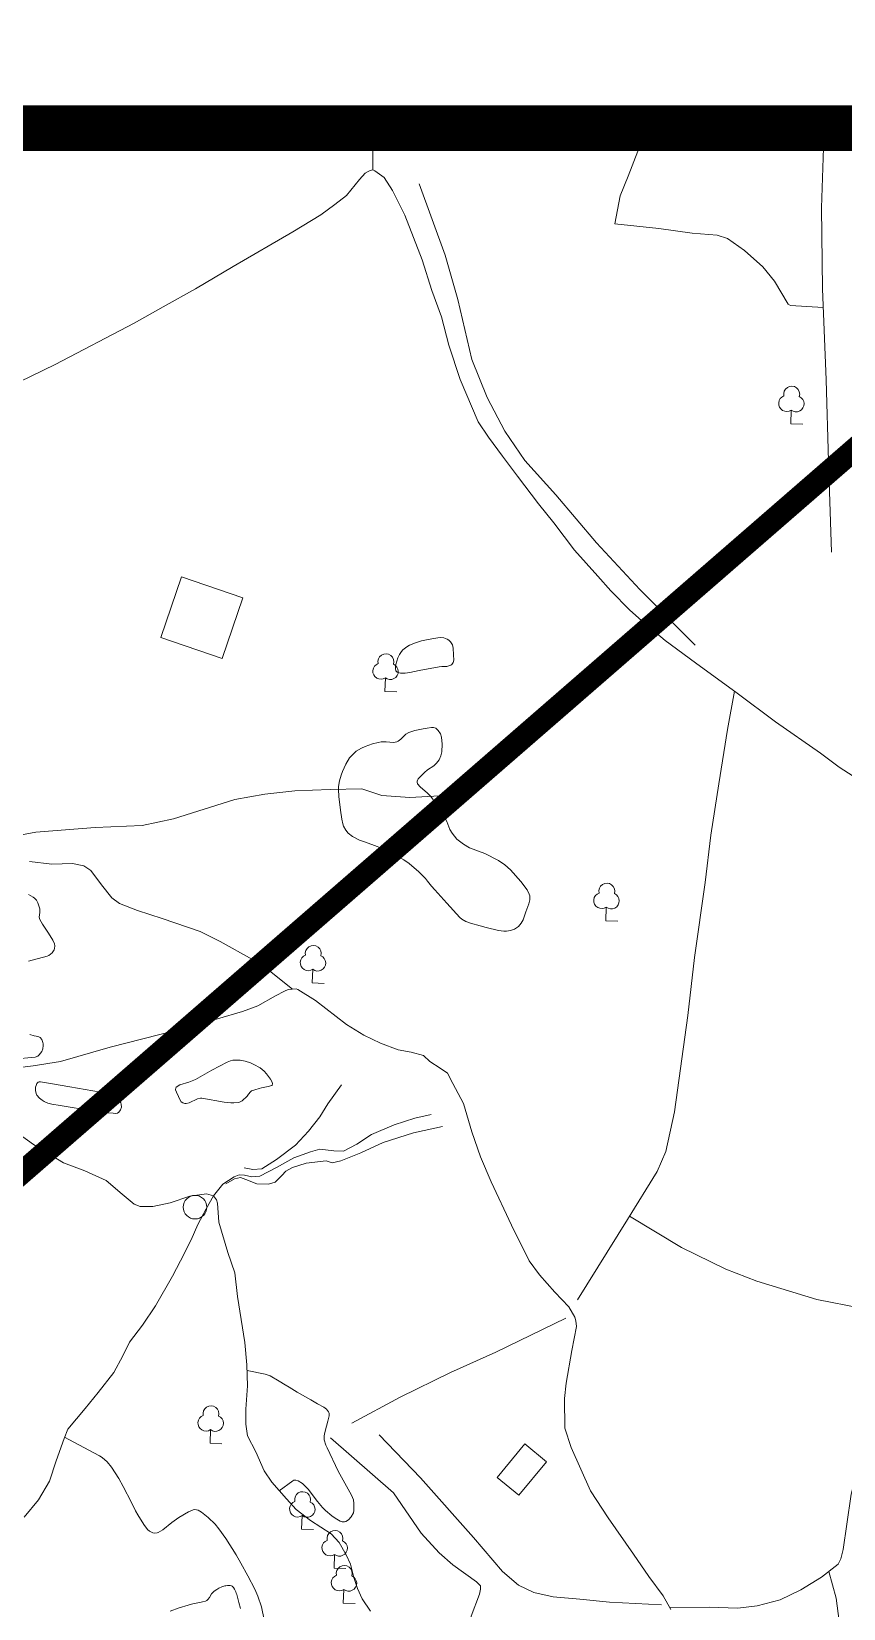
# Model space of a CAD drawing. Header units: millimetres. Extents: x 10 to 1007146, y 455139 to 1110758.
# Drawn here: x 503401.91 to 503416.09, y 555448.55 to 555476.07 of the extents above; entities that cross this region are included whole.
import ezdxf

# ---------------------------------------------------------------- set-up
doc = ezdxf.new("R2010")
doc.units = ezdxf.units.MM
doc.header["$LTSCALE"] = 10
doc.layers.add('CADRE', color=7, linetype='Continuous')
for name, color, linetype, lineweight in [('Hceau', 152, 'Continuous', 0), ('Hpuit', 152, 'Continuous', 0), ('OACCIDENT', 5, 'Continuous', 0), ('PBDUR', 1, 'Continuous', 0), ('PISTE', 1, 'Continuous', 0), ('PLIMCULTURE', 2, 'Continuous', 0), ('PVCLOTURE', 70, 'Continuous', 0), ('Varbre', 70, 'Continuous', 0), ('Vjardin', 70, 'Continuous', 0), ('VVERGER PLANTATION', 3, 'Continuous', 0)]:
    doc.layers.add(name, color=color, linetype=linetype, lineweight=lineweight)

# ---------------------------------------------------------------- blocks, each defined once
blk = doc.blocks.new('A_I_B_1_1_1_1')
at = {"color": 0, "linetype": 'ByBlock', "flags": 128}
blk.add_lwpolyline([(1865.42538, 0.005183), (0, 0), (0.000733, 2131.921546)], dxfattribs=at)
at = {"color": 0, "linetype": 'ByBlock', "lineweight": -2}
for centre, radius, start, end in [((-0.006168, 4618.737865), 1244.033794897658, 344.52592, 195.330408), ((-740.717811, 3132.577247), 1244.980238706148, 111.637039, 306.510073), ((743.758883, 3129.093826), 1243.997082369691, 233.281948, 68.53724)]:
    blk.add_arc(centre, radius, start, end, dxfattribs=at)
blk = doc.blocks.new('puits_4')
at = {"layer": 'Hpuit', "color": 152, "linetype": 'Continuous', "lineweight": 0}
blk.add_circle((0, 0), 184.0799125992892, dxfattribs=at)

msp = doc.modelspace()

# ---------------------------------------------------------------- linework, layer by layer
at = {"color": 1, "const_width": 0.4, "flags": 128}
msp.add_lwpolyline([(503432.1895032342, 555475.8740039521), (503424.4523737774, 555475.8740039521), (503383.3571708738, 555440.1922231726)], dxfattribs=at)
at = {"elevation": -0.3541890150082452}
msp.add_lwpolyline([(503345.1074652424, 555474.3865933891), (503435.1138354588, 555474.3934711379), (503435.1209353135, 555381.4804874847), (503345.1145650972, 555381.473609736)], close=True, dxfattribs=at)
at = {"layer": 'CADRE', "color": 0, "lineweight": -2, "const_width": 0.8, "elevation": -0.3541890150082452, "flags": 128}
msp.add_lwpolyline([(503345.1074652424, 555474.3865933891), (503435.381180128, 555474.3865933891), (503435.3794921524, 555381.473609736), (503345.1074652424, 555381.4752497661)], close=True, dxfattribs=at)
at = {"layer": 'Hceau', "color": 0}
msp.add_polyline3d([(503408.8851232324, 555457.1710604983, 13.36204763428983), (503408.6040809086, 555457.1047163369, 13.17735217096277), (503408.2443969959, 555456.990703207, 13.02623770096791), (503407.8459822866, 555456.8186959879, 12.94228521763742), (503407.5877262404, 555456.6497262459, 12.84154223764085), (503407.3580723822, 555456.5287758161, 12.72400876097818), (503407.1899883672, 555456.5339702648, 12.6400562776477), (503406.944157054, 555456.5658277902, 12.57289429098331), (503406.7834025877, 555456.5147149727, 12.52252280098502), (503406.489891529, 555456.4102845344, 12.40498932432235), (503406.1855992743, 555456.2416368984, 12.30424634432577), (503405.893558076, 555456.0929950677, 12.1867128676631), (503405.757257561, 555456.077875668, 12.15313187433091), (503405.6294951105, 555456.1068977934, 12.11955088099871), (503405.5375192405, 555456.1155779442, 12.06917939100043), (503405.4470374794, 555456.0820557436, 12.05238889433433), (503405.2493121654, 555455.9528452621, 11.98522690766995), (503405.0855288667, 555455.7471183795, 11.94781790497117), (503404.956698561, 555455.5209869979, 11.89744641497288), (503404.8152787249, 555455.2467242478, 11.8302844283085), (503404.6979503413, 555454.9783204236, 11.71275095164583), (503404.5114324771, 555454.6159711697, 11.57842697831706), (503404.3680353494, 555454.3437314115, 11.46089350165438), (503404.0736213449, 555453.8314515676, 11.34336002499171), (503403.849339273, 555453.4914670561, 11.24261704499514), (503403.6215617757, 555453.1936990711, 11.12508356833246), (503403.5025943507, 555452.9554438017, 11.07471207833417), (503403.3449685392, 555452.6652213417, 10.99075959500369), (503403.0725037862, 555452.3135192023, 10.87322611834102), (503402.8469452837, 555452.0338179613, 10.77248313834444), (503402.544360097, 555451.6742899325, 10.67174015834787), (503402.4763505002, 555451.512025517, 10.63815916501567), (503402.3395336748, 555451.1212003562, 10.48704469502081), (503402.2211902049, 555450.768419731, 10.38630171502423), (503402.0311041693, 555450.4422598813, 10.28555873502765), (503401.7812367599, 555450.1386190194, 10.15123476169889)], dxfattribs=at)
at = {"layer": 'OACCIDENT', "color": 0}
for points in [[(503405.622238561, 555456.2376981187, 12.21384082537993), (503405.7731719242, 555456.2083191188, 12.23063132204603), (503405.9326604271, 555456.2193572894, 12.28100281204432), (503406.1847645753, 555456.3835648884, 12.48248877203747), (503406.5165786929, 555456.6342449351, 12.60002224870014), (503406.7474458871, 555456.8775287779, 12.7847177120272), (503406.9461386079, 555457.1291308607, 12.95262267868816), (503407.0839805597, 555457.352820921, 13.10373714868303), (503407.3220190289, 555457.6891511925, 13.27164211534399)], [(503409.086460219, 555456.9570111542, 13.48991857200324), (503408.5773237402, 555456.8461766865, 13.32201360534228), (503408.0495198409, 555456.6792858308, 13.15410863868132), (503407.6594821065, 555456.4973888658, 12.91904168535597), (503407.3099805137, 555456.3613629414, 12.81829870535939), (503407.1615916247, 555456.3242696786, 12.7847177120272), (503407.0540528813, 555456.3591317408, 12.75113671869501), (503406.7077331875, 555456.3214100522, 12.54965075870185), (503406.4648576461, 555456.2408282274, 12.44890777870528), (503406.3521379262, 555456.1773998931, 12.44890777870528), (503406.2793029866, 555456.1056672283, 12.44890777870528), (503406.1619576633, 555455.9900980038, 12.39853628870699), (503406.0475286207, 555455.9507615509, 12.3481647987087), (503405.8436971309, 555455.9582009559, 12.28100281204432), (503405.6526565133, 555456.0317710453, 12.18025983204774), (503405.5591594751, 555456.0705487169, 12.16346933538165), (503405.4508724869, 555456.0432094315, 12.11309784538336), (503405.3039032773, 555455.9579463569, 12.06272635538507)]]:
    msp.add_polyline3d(points, dxfattribs=at)
at = {"layer": 'PBDUR', "color": 0, "lineweight": 13}
for points in [[(503404.5306495465, 555466.5530676992, 16.23482169109475), (503404.1689216367, 555465.4975879794, 16.23482169109475), (503405.2362841903, 555465.131787715, 16.23482169109475), (503405.5980121001, 555466.1872674348, 16.23482169109475)], [(503410.042490795, 555450.8315308698, 13.58535194920742), (503410.5254096639, 555451.4174123803, 13.58535194920742), (503410.9017367182, 555451.1072209271, 13.58535194920742), (503410.4188178492, 555450.5213394166, 13.58535194920742)]]:
    msp.add_3dface(points, dxfattribs=at)
at = {"layer": 'PISTE', "color": 0}
for points in [[(503401.2724775751, 555469.7572414839, 16.15690270483627), (503402.3204220763, 555470.2609822857, 16.25764568483284), (503403.7037315374, 555470.9804033913, 16.4255506514938), (503404.2103334203, 555471.2701407437, 16.52629363149038), (503404.7726778544, 555471.5832508092, 16.55987462482257), (503405.4310220286, 555471.9730159326, 16.62703661148696), (503406.4722883314, 555472.580059867, 16.66061760481915), (503406.9631175402, 555472.8758822334, 16.69419859815134), (503407.2049178588, 555473.0526134124, 16.67740810148524), (503407.4088723966, 555473.2117826457, 16.67740810148524), (503407.639068851, 555473.4918901233, 16.66061760481915), (503407.7345776686, 555473.6003585454, 16.66061760481915), (503407.7869240369, 555473.6284531583, 16.66061760481915), (503407.8244577494, 555473.6488008475, 16.66061760481915), (503407.8677600899, 555473.6592485169, 16.66061760481915), (503407.9019117323, 555473.6431866509, 16.66061760481915), (503408.06733775, 555473.5274695619, 16.6690128531522), (503408.2108314797, 555473.3016438686, 16.6690128531522), (503408.4264416922, 555472.8713101749, 16.6690128531522), (503408.7280659126, 555472.0866464855, 16.6690128531522), (503408.9012458673, 555471.5552504603, 16.63543185982001), (503409.0683871646, 555471.0928482513, 16.62703661148696), (503409.195878221, 555470.5973140193, 16.60185086648782), (503409.3928172708, 555470.0016905627, 16.55987462482257), (503409.7097161971, 555469.2631791835, 16.52629363149038), (503409.8909546066, 555468.9936833968, 16.51789838315733), (503410.1322439743, 555468.658652286, 16.46752689315904), (503410.3979561493, 555468.3145397186, 16.41715540316076), (503410.7610609743, 555467.8277402212, 16.34999341649637), (503411.0279084405, 555467.4964208677, 16.29122667816504), (503411.3920892708, 555467.0174905986, 16.22406469150065), (503411.7977878249, 555466.5637968202, 16.16529795316931), (503412.0233452941, 555466.3076943936, 16.11492646317103), (503412.357846832, 555465.9718328955, 16.07295022150578), (503412.5588298128, 555465.7937531339, 16.0225787315075), (503412.9726410263, 555465.4433970874, 15.99739298650835), (503413.506675325, 555465.0535607705, 15.98060248984225), (503414.2323429533, 555464.5241374223, 15.96381199317616), (503414.9024270038, 555464.023770035, 15.98060248984225), (503415.6853316852, 555463.476235234, 15.99739298650835), (503416.0148183911, 555463.2306511522, 16.01418348317445), (503416.6628453371, 555462.8107044171, 16.01418348317445)], [(503400.7707951262, 555461.8452287177, 14.43160059287049), (503401.1769163935, 555461.9461916804, 14.46518158620268), (503401.986538098, 555462.0961340277, 14.54913406953316), (503403.0227295582, 555462.178374033, 14.61629605619755), (503403.8409263078, 555462.2122445556, 14.63308655286364), (503404.3888926919, 555462.3321458364, 14.66666754619583), (503405.4600301165, 555462.6661401825, 14.85136300952289), (503405.9857446863, 555462.7602065764, 14.88494400285509), (503406.5070368132, 555462.8183036945, 14.90173449952118), (503407.1216332888, 555462.8396992153, 14.91852499618728), (503407.6743063167, 555462.853558347, 14.96889648618557), (503408.0239764984, 555462.7389304882, 14.98568698285166), (503408.5176994794, 555462.7009453522, 15.03605847284995), (503409.4498451835, 555462.7535375907, 15.03605847284995)], [(503401.8754815396, 555461.5828985997, 14.38707040472569), (503402.2622269763, 555461.5379663365, 14.3702799080596), (503402.6217015812, 555461.5492588854, 14.38707040472569), (503402.8228539689, 555461.5097283829, 14.38707040472569), (503402.9456262633, 555461.4267743531, 14.3534894113935), (503403.1302979899, 555461.1792978863, 14.23595593473082), (503403.3132388367, 555460.9538420236, 14.16879394806644), (503403.4477710105, 555460.8527932144, 14.11842245806815), (503403.7616908304, 555460.7283833908, 14.06805096806986), (503404.1892219956, 555460.5891118012, 14.00088898140548), (503404.8532574872, 555460.3620266359, 13.9001460014089), (503405.2025292458, 555460.189334075, 13.81619351807842), (503405.769688899, 555459.8749500652, 13.68186954474965), (503406.062779219, 555459.6786731972, 13.59791706141917), (503406.4686155219, 555459.3574099947, 13.52612459158421)], [(503401.4781821059, 555457.9604575995, 13.1231526715979), (503401.9401665032, 555458.0156414, 13.1231526715979), (503402.4153316869, 555458.0968984909, 13.139943168264), (503403.2842840247, 555458.3426068358, 13.17352416159619), (503404.7173353413, 555458.7132712979, 13.32463863159106), (503405.5923877677, 555458.9649812562, 13.40859111492154), (503405.8608103333, 555459.0638267134, 13.45896260491983), (503406.1703369222, 555459.2389514038, 13.50933409491811), (503406.3260803765, 555459.3244917443, 13.52612459158421), (503406.3887019943, 555459.352257489, 13.52612459158421), (503406.5294598406, 555459.3613330983, 13.52612459158421), (503406.5594992311, 555459.3530596936, 13.52612459158421), (503406.8686036763, 555459.1594368359, 13.54291508825031), (503407.4080455487, 555458.7384949698, 13.5597055849164), (503407.7112197549, 555458.5529743049, 13.5764960815825), (503408.0029217906, 555458.415895921, 13.61007707491469), (503408.3128997316, 555458.2948079638, 13.64365806824688), (503408.5374572031, 555458.2549277687, 13.64365806824688), (503408.7517994011, 555458.2010149749, 13.62686757158079), (503408.8670165552, 555458.0913851936, 13.66044856491298), (503409.0424580915, 555457.9772976601, 13.67723906157908), (503409.1760240076, 555457.8897028901, 13.66044856491298), (503409.2663071227, 555457.7117391429, 13.66044856491298), (503409.4549582332, 555457.3597842263, 13.66044856491298), (503409.5997198894, 555456.8670889079, 13.66044856491298), (503409.7471458474, 555456.4287805626, 13.66044856491298), (503409.9348264692, 555455.9962312996, 13.67723906157908), (503410.2893735408, 555455.2380773562, 13.69402955824517), (503410.5993370998, 555454.6152470441, 13.74440104824346), (503410.7792529742, 555454.372165854, 13.76119154490956), (503411.0448562726, 555454.0700402659, 13.81156303490785), (503411.2948721037, 555453.8083259736, 13.84514402824004), (503411.3951763944, 555453.6282760454, 13.84514402824004), (503411.4125303075, 555453.5677018488, 13.84514402824004), (503411.4273898804, 555453.4668448211, 13.84514402824004), (503411.3419550288, 555453.0463102282, 13.77798204157565), (503411.242945016, 555452.4798710021, 13.67723906157908), (503411.2157701526, 555452.2133191186, 13.62686757158079), (503411.2215088765, 555451.6938662515, 13.54291508825031), (503411.3313292597, 555451.3582453748, 13.45896260491983), (503411.6717696353, 555450.5999894986, 13.40859111492154), (503411.9777091307, 555450.1287377746, 13.35821962492325), (503412.4194865272, 555449.4921619764, 13.27426714159277), (503412.6864923675, 555449.1053909002, 13.20710515492838), (503412.9400715699, 555448.7648320657, 13.1567336649301), (503413.0750171848, 555448.5253115019, 13.1231526715979)], [(503401.3333536462, 555457.0788068775, 12.80413323494208), (503401.9437313704, 555456.6427858496, 12.61943777161502), (503402.4670282422, 555456.326404001, 12.45153280495406), (503402.8415620375, 555456.1865825587, 12.33399932829138), (503403.213719826, 555456.0165172204, 12.266837341627), (503403.4905263971, 555455.7805502916, 12.19967535496261), (503403.7036877373, 555455.6055533004, 12.13251336829823), (503403.8077853941, 555455.5624546768, 12.08214187829994), (503404.0250721824, 555455.5629407428, 12.06535138163385), (503404.3276030596, 555455.625364846, 12.01497989163556), (503404.6750713119, 555455.7439589452, 11.96460840163727), (503404.965264878, 555455.7842787598, 11.96460840163727), (503405.0855288667, 555455.7471183795, 11.94781790497117), (503405.1370067467, 555455.6781646386, 11.94781790497117), (503405.1544560205, 555455.6235724554, 11.94781790497117), (503405.1786108683, 555455.290534463, 11.98139889830336), (503405.3351923886, 555454.7608772245, 12.04856088496775), (503405.4576285058, 555454.4029380403, 12.09893237496604), (503405.5049761585, 555453.9910587966, 12.09893237496604), (503405.632125816, 555453.1892626323, 12.16609436163042), (503405.6696822366, 555452.799643593, 12.16609436163042), (503405.681354061, 555452.4323980394, 12.14930386496433), (503405.6543177859, 555452.0250777763, 12.13251336829823), (503405.6531467499, 555451.7608091485, 12.14930386496433), (503405.6788566068, 555451.5568726207, 12.14930386496433), (503405.8243688441, 555451.2774485699, 12.16609436163042), (503405.9713097353, 555450.9495973658, 12.18288485829652), (503406.103711936, 555450.7509610194, 12.18288485829652), (503406.3596970417, 555450.4566367925, 12.18288485829652), (503406.5284798311, 555450.2718656841, 12.18288485829652), (503406.7796688704, 555450.0804616865, 12.21646585162871), (503407.1410149938, 555449.8479337549, 12.30041833495919), (503407.2840345392, 555449.6956223048, 12.31720883162529), (503407.4062082593, 555449.4829363445, 12.31720883162529), (503407.4766854193, 555449.3210492157, 12.31720883162529), (503407.536205314, 555449.0845962209, 12.33399932829138), (503407.6023189888, 555448.8944965827, 12.31720883162529), (503407.6806485105, 555448.7164150602, 12.31720883162529), (503407.8289013708, 555448.4974931992, 12.31720883162529)]]:
    msp.add_polyline3d(points, dxfattribs=at)
at = {"layer": 'PLIMCULTURE', "color": 0}
for points in [[(503408.4991945104, 555474.3914374061, 16.56227410870145), (503408.4652549995, 555474.2870640933, 16.57629102922295), (503408.430651431, 555474.2333073454, 16.57629102922295), (503407.8719606831, 555474.1506765658, 16.61802313706666)], [(503415.7356101262, 555471.2565526176, 14.13302963048443), (503415.1630082004, 555471.2914721619, 14.16661062381663), (503415.1235074817, 555471.3157955509, 14.16661062381663), (503414.8855755205, 555471.7155590963, 14.18340112048272), (503414.6816517615, 555471.9651382772, 14.18340112048272), (503414.360782837, 555472.2517005604, 14.23377261048101), (503414.064863694, 555472.4621028333, 14.3009345971454), (503413.8844723174, 555472.5176202586, 14.35130608714368), (503413.4431983149, 555472.5534049222, 14.46883956380636), (503412.8652286755, 555472.6383344388, 14.7206970137978), (503412.0942100714, 555472.7189341581, 15.07329744378582), (503412.1895739399, 555473.2037574113, 15.05650694711972), (503412.3310027347, 555473.5482850327, 14.98934496045534), (503412.5940138625, 555474.2415085109, 14.95576396712315), (503412.1424802706, 555474.251400773, 15.1740404237824), (503411.8044895564, 555474.2723044119, 15.34194539044336), (503411.3800442495, 555474.3838885962, 15.5938028404348), (503411.3593922735, 555474.3916559652, 15.60028682714921)], [(503412.8375602874, 555456.1746575908, 14.64118438553241), (503412.9885676341, 555456.5203716891, 14.6915558755307), (503413.1358302424, 555457.2148545648, 14.84267034552556), (503413.3682463223, 555458.8949373733, 15.1448992855153), (503413.4892807944, 555459.9077817337, 15.31280425217626), (503413.6713160822, 555461.2203276892, 15.5646617021677), (503413.7742241131, 555462.0424858065, 15.73256666882866), (503413.9116842558, 555462.9399282112, 15.88368113882353), (503414.0616638882, 555463.8909481446, 15.96763362215401), (503414.1848449153, 555464.5587904974, 15.96491098715128)], [(503417.8867613571, 555453.559072391, 14.18784097554781), (503417.2062395624, 555453.6710894554, 14.32216494887658), (503416.3949524496, 555453.7879485333, 14.45648892220535), (503415.6236885557, 555453.9364109441, 14.49006991553754), (503414.576833557, 555454.260017026, 14.52365090886974), (503414.0311918786, 555454.4711050816, 14.50686041220364), (503413.2610885352, 555454.8452695794, 14.45648892220535), (503412.3512528217, 555455.3946108533, 14.38932693554097)], [(503413.9459936572, 555446.9298856206, 12.82000417207409), (503414.4666385651, 555447.2077305537, 12.87037566207238), (503414.8534481055, 555447.4035074159, 12.87037566207238), (503415.3543545368, 555447.713794446, 12.82000417207409), (503415.9177523681, 555448.0318027157, 12.75284218540971), (503415.9933647289, 555448.1263300352, 12.73605168874361), (503416.0248917142, 555448.2372758752, 12.75284218540971), (503415.997373676, 555448.4596902065, 12.82000417207409), (503415.9582651992, 555448.722581622, 12.87037566207238), (503415.8337319369, 555449.1934733395, 12.92074715207067)], [(503404.3276597537, 555448.4995256175, 11.11327660301351), (503404.4855269733, 555448.5544169715, 11.18062395676109), (503404.6444431935, 555448.6058244896, 11.24760057634228), (503404.6804598149, 555448.6160979886, 11.26060996509581), (503404.7465566699, 555448.629997735, 11.27938778494731), (503404.8480264211, 555448.6480173263, 11.30355636165842), (503404.8974281453, 555448.65904104, 11.31646959683438), (503404.944476816, 555448.673430397, 11.33155305967276), (503404.9692910364, 555448.6867042852, 11.34155482272682), (503404.9877947049, 555448.7030618817, 11.35048602371345), (503405.0153774018, 555448.7389958763, 11.36643878653255), (503405.0532337953, 555448.7993190762, 11.39087466795059), (503405.0743564661, 555448.8271245216, 11.40319475084766), (503405.099266992, 555448.8501308608, 11.41550554300324), (503405.1431334572, 555448.8786263424, 11.43606170032496), (503405.1774952527, 555448.8970938132, 11.452630898245), (503405.2308185211, 555448.9204157462, 11.47735859849509), (503405.2855662214, 555448.9388430223, 11.49945802633372), (503405.3015642216, 555448.9430431003, 11.50336595846443), (503405.3327379451, 555448.9483836291, 11.50450166765892), (503405.3571759864, 555448.9494167687, 11.50253953021852), (503405.375205298, 555448.9477950651, 11.50057750471477), (503405.4004282096, 555448.9404243974, 11.49848350590722), (503405.411708996, 555448.9341025179, 11.49844309677857), (503405.4217879607, 555448.9257679258, 11.49945802633372), (503405.4353991506, 555448.9107300538, 11.50271952434279), (503405.4547737184, 555448.8827186055, 11.51088205639204), (503405.4758367297, 555448.8372453933, 11.52455858754644), (503405.4840112828, 555448.8132342644, 11.529934568769), (503405.4913790483, 555448.788546081, 11.53303901966591), (503405.5313805934, 555448.6496760588, 11.53875394504783), (503405.5607628524, 555448.5455506954, 11.53860943483986)]]:
    msp.add_polyline3d(points, dxfattribs=at)
at = {"layer": 'PVCLOTURE', "color": 0, "linetype": 'Continuous', "lineweight": 0, "extrusion": (0.7984139829847338, -0.5647791649485139, 0.2087093831491844), "elevation": 88224.85896517684, "flags": 128}
msp.add_lwpolyline([(744189.8259606427, -18812.8786035099), (744188.8417719123, -18813.15330096057), (744187.1910356125, -18813.63402138729)], dxfattribs=at)
at = {"layer": 'PVCLOTURE', "color": 0, "linetype": 'Continuous', "lineweight": 0}
for points in [[(503415.88075268, 555466.9847897859, 15.1158435549079), (503415.8286971442, 555468.573635588, 14.84719560825037), (503415.7864949335, 555469.9956169556, 14.57854766159283), (503415.7225336644, 555471.5805885042, 14.30989971493529), (503415.703999768, 555472.9984062938, 14.14199474827433), (503415.7536350339, 555474.3919917471, 14.16992883083701)], [(503408.6781083944, 555473.4148877081, 16.7735295532428), (503409.1346453464, 555472.1684370866, 16.70636756657842), (503409.3532523196, 555471.3954184271, 16.68957706991232), (503409.5960880835, 555470.3500373748, 16.63920557991403), (503409.8650894497, 555469.6830660823, 16.60562458658184), (503410.1743780121, 555469.0985664077, 16.55525309658355), (503410.5218705984, 555468.5866963863, 16.47130061325307), (503411.06280699, 555467.986344819, 16.38734812992259), (503411.7757149997, 555467.1458505748, 16.26981465325992), (503412.5341866791, 555466.3365070794, 16.15228117659725), (503413.4989286014, 555465.3616571741, 16.08511918993286)], [(503407.5023270818, 555451.7820383083, 12.89949799498321), (503408.3473871488, 555452.2322230784, 13.18493643830685), (503409.2263502407, 555452.6620328208, 13.42000339163219), (503410.0160878244, 555453.021857656, 13.65507034495754), (503411.2424881631, 555453.6127320491, 13.97408978161337)], [(503416.9736240306, 555452.371622566, 14.04125176827775), (503416.592844295, 555451.8418344924, 13.89013729828289), (503416.40427013, 555451.2307799903, 13.75581332495412), (503416.2247156306, 555450.541634249, 13.55432736496096), (503416.1447355003, 555450.0179215751, 13.45358438496439), (503416.0836395798, 555449.5741223625, 13.30246991496952), (503416.0418882287, 555449.4143211046, 13.30246991496952), (503415.9949319655, 555449.3185809026, 13.30246991496952), (503415.7034366785, 555449.0923511239, 13.30246991496952), (503415.3423141787, 555448.8725701798, 13.31926041163562), (503414.9817443758, 555448.698805537, 13.35284140496781), (503414.5821636884, 555448.5933201619, 13.36963190163391), (503414.2450618867, 555448.549460908, 13.4032128949661), (503413.7434420488, 555448.5706837117, 13.4032128949661), (503413.0525196812, 555448.5652432928, 13.36963190163391)], [(503409.4342450999, 555446.3957613426, 12.56368806166129), (503409.4245854537, 555447.4265262875, 12.73159302832225), (503409.4702589109, 555447.8857110207, 12.78196451832054), (503409.588974642, 555448.4089415212, 12.86591700165102), (503409.7341460007, 555448.7949805736, 12.9498694849815), (503409.7512715843, 555448.8835451482, 12.9498694849815), (503409.747935365, 555448.9399901776, 12.9498694849815), (503409.68253902, 555449.0109152906, 12.9498694849815), (503409.2665289918, 555449.3076368376, 12.9498694849815), (503409.0281119645, 555449.5146209295, 12.9498694849815), (503408.7130539469, 555449.8590986695, 12.9666599816476), (503408.2316799529, 555450.5632793843, 12.89949799498321), (503407.1290798263, 555451.5271297111, 12.78196451832054)], [(503412.9096427058, 555448.6081770926, 13.36963190163391), (503412.0040783825, 555448.6579999604, 13.31926041163562), (503411.4848483545, 555448.7053467595, 13.28567941830342), (503411.0193382857, 555448.7483475817, 13.26888892163733), (503410.683654768, 555448.8225299937, 13.25209842497123), (503410.4123455002, 555448.9503230003, 13.23530792830514), (503410.1344407143, 555449.1922073759, 13.18493643830685), (503409.6297385151, 555449.7856957421, 13.15135544497466), (503408.702194777, 555450.8240842891, 13.06740296164418), (503407.9783447089, 555451.5770451438, 12.93307898831541)]]:
    msp.add_polyline3d(points, dxfattribs=at)
at = {"layer": 'Vjardin', "color": 0}
for points in [[(503408.3110587237, 555464.8821472824, 15.62055043743382), (503408.2930907637, 555464.889493095, 15.62664426835717), (503408.2706546304, 555464.9143965004, 15.65078183861777), (503408.2624930694, 555464.9485639778, 15.68337935659191), (503408.2660887234, 555464.9995053883, 15.72450320070974), (503408.2711110311, 555465.0238025164, 15.7380839140965), (503408.3052788679, 555465.1385921268, 15.78147078135498), (503408.3329105739, 555465.1967519295, 15.79993114888284), (503408.3711826415, 555465.2519810364, 15.81550411066736), (503408.395154484, 555465.2776901261, 15.82203639742698), (503408.4629594768, 555465.3328076502, 15.83763801499247), (503408.5101586536, 555465.3610171645, 15.8466014537327), (503408.6128848909, 555465.4054409153, 15.85561739075917), (503408.7174261056, 555465.4376650536, 15.85363622408921), (503408.927123665, 555465.4767136093, 15.83882689409307), (503409.0478062439, 555465.4929797259, 15.82672732638555), (503409.1084657827, 555465.4892185886, 15.81920540775243), (503409.1686927435, 555465.4671310387, 15.81030554902624), (503409.1984929529, 555465.4467781967, 15.80524590076088), (503409.2251637991, 555465.4213837129, 15.79916830065098), (503409.2595070464, 555465.3661712365, 15.78348496933504), (503409.2750149801, 555465.3074843745, 15.76430899083927), (503409.28070688, 555465.1913222205, 15.7212934174304), (503409.2830427902, 555465.1017514794, 15.67153298957411), (503409.2738239297, 555465.0590394452, 15.64440380055419), (503409.2491160434, 555465.0238650485, 15.62509159516214), (503409.2289464136, 555465.0105469644, 15.62055043743382), (503409.1623603973, 555464.9922281457, 15.61811279312784), (503409.0727350012, 555464.9902841215, 15.62084113689944), (503409.0283273605, 555464.9861911228, 15.62055043743382), (503408.6804452161, 555464.9211468112, 15.60375994076773), (503408.5162845727, 555464.8854279326, 15.60179657202424), (503408.433729981, 555464.8733546301, 15.60576293508335), (503408.3516905219, 555464.8744636979, 15.61428567925441), (503408.3110587237, 555464.8821472824, 15.62055043743382)], [(503408.8812716042, 555462.7214583238, 15.03605847284995), (503408.9598233773, 555462.6129428685, 15.00814505569908), (503409.1112471061, 555462.3832533923, 14.95210598951947), (503409.1593589382, 555462.2835505098, 14.92938385812782), (503409.2150099608, 555462.1453225206, 14.89953528026786), (503409.2523835789, 555462.0795686423, 14.88494400285509), (503409.3380434704, 555461.9779921231, 14.86519804296582), (503409.4046269171, 555461.9200725718, 14.85565387691424), (503409.4524780982, 555461.8856411583, 14.84950799545122), (503409.5547856648, 555461.826420275, 14.8345725128568), (503409.8252926961, 555461.7248201581, 14.78420102285851), (503410.0619222253, 555461.6040261387, 14.75055130042663), (503410.1740039601, 555461.5290548372, 14.73382953286022), (503410.2749761571, 555461.4400832185, 14.71703903619412), (503410.4521520276, 555461.2382643528, 14.68345804286193), (503410.5632922325, 555461.0933812689, 14.66107642274267), (503410.6022035069, 555461.0161373233, 14.64987704952974), (503410.6107654212, 555460.9840103695, 14.64495362816066), (503410.6112243644, 555460.916588277, 14.63251903407633), (503410.5953597748, 555460.846703786, 14.61739381886958), (503410.542960517, 555460.7080036749, 14.58271506286535), (503410.4927802626, 555460.5696779375, 14.53849628246539), (503410.4596246289, 555460.5066823855, 14.51469552956791), (503410.4102359072, 555460.450014379, 14.49218115258834), (503410.3769096108, 555460.4245724389, 14.48197208286878), (503410.3422501968, 555460.4043651142, 14.47303483730335), (503410.2725641966, 555460.3788589424, 14.45650246653933), (503410.2026165849, 555460.3696707628, 14.44149747128871), (503410.1559744245, 555460.3705011267, 14.43218714088736), (503410.0630301104, 555460.3831598797, 14.41481009620439), (503409.8507335251, 555460.431597113, 14.38607170598399), (503409.7446617348, 555460.4632244302, 14.3812291028722), (503409.5752169434, 555460.510410576, 14.38690686528816), (503409.4940501339, 555460.5394636864, 14.39521637015157), (503409.4212543089, 555460.5813536592, 14.40731101264674), (503409.3894020588, 555460.6092680006, 14.41481009620439), (503409.1603321425, 555460.8578770079, 14.48197208286878), (503408.9508790486, 555461.0884191487, 14.54913406953316), (503408.8962260252, 555461.1537711973, 14.55421140378835), (503408.8252279554, 555461.2447775401, 14.54715682064576), (503408.7886647447, 555461.2887390947, 14.54913406953316), (503408.6738631582, 555461.4078547548, 14.57059008553954), (503408.5035840746, 555461.5491646675, 14.60235110096978), (503408.4117375965, 555461.6121344367, 14.61629605619755), (503408.3049167724, 555461.6753830153, 14.62927511012044), (503408.0846025353, 555461.7878271362, 14.64987704952974), (503408.0228090845, 555461.8164098022, 14.65176206262212), (503407.8960685324, 555461.8655650425, 14.64216730120724), (503407.7243936886, 555461.9265966852, 14.61958341157148), (503407.6391528968, 555461.960673089, 14.6122308530814), (503407.5142230248, 555462.0231044895, 14.61629605619755), (503407.4375292158, 555462.0827596294, 14.63227165409211), (503407.3967250163, 555462.13170663, 14.6471254229361), (503407.3571199435, 555462.2047525626, 14.67063167052206), (503407.3443151327, 555462.2433915541, 14.68345804286193), (503407.3267285405, 555462.3225221422, 14.70953715422035), (503407.3035337093, 555462.4806146497, 14.76741052619241), (503407.277094358, 555462.7226808848, 14.87798949107263), (503407.2710173802, 555462.8434452844, 14.93214007412388), (503407.2721885866, 555462.8930761793, 14.95343255069274), (503407.2864135726, 555462.9916777792, 14.99588262017389), (503407.3139971291, 555463.0896079965, 15.03766051010518), (503407.3383350215, 555463.1546456065, 15.06484712262371), (503407.3973121318, 555463.2844572194, 15.11683553745094), (503407.4645991854, 555463.3953487043, 15.16227498695853), (503407.5057750571, 555463.4439924646, 15.18441616716553), (503407.5805176089, 555463.5100228864, 15.21757851744752), (503407.6706804832, 555463.566711135, 15.25792809579575), (503407.732802766, 555463.5957530312, 15.28765175236051), (503407.8615393841, 555463.6387314287, 15.34124030152003), (503407.9617240801, 555463.662905646, 15.36524780139979), (503408.0128935048, 555463.6739680012, 15.36869298744238), (503408.1039015462, 555463.675862543, 15.36869298744238), (503408.2283235236, 555463.6637345364, 15.36869298744238), (503408.2865812229, 555463.6718870803, 15.36869298744238), (503408.3125737237, 555463.6832353007, 15.36869298744238), (503408.3587941115, 555463.7189662112, 15.36869298744238), (503408.4458693241, 555463.8064328833, 15.36869298744238), (503408.4968337178, 555463.8375211362, 15.36869298744238), (503408.6030833147, 555463.8726080728, 15.38130947857393), (503408.7469365088, 555463.9041311336, 15.41190400223245), (503408.8190773012, 555463.9147055922, 15.41906447744067), (503408.8931120967, 555463.9262863941, 15.41654982072331), (503408.9305351907, 555463.9249893335, 15.41235152493692), (503408.9674234089, 555463.9110639875, 15.40614329476295), (503408.98547837, 555463.8975134215, 15.40227398077458), (503409.0128446451, 555463.8696268334, 15.39518424952564), (503409.0503654885, 555463.8122881394, 15.38080195782804), (503409.0699614726, 555463.7534412964, 15.36606404341105), (503409.07949596, 555463.6340042818, 15.33511199411019), (503409.0721675837, 555463.4977206329, 15.29862904327087), (503409.0560986942, 555463.4295048779, 15.27997704020773), (503409.0269855034, 555463.3625997998, 15.26089665560631), (503409.006418184, 555463.3299575025, 15.25115951077971), (503408.9832740166, 555463.301115929, 15.24107032520634), (503408.9327901017, 555463.2562333124, 15.21858225333821), (503408.8252635887, 555463.185241368, 15.17128051387707), (503408.7740625891, 555463.1406010394, 15.15041653078313), (503408.6636378808, 555463.0276990103, 15.1149093316734), (503408.644666794, 555462.9904518734, 15.10478667704335), (503408.64311595, 555462.9723730913, 15.10004504078484), (503408.6511448688, 555462.9440304509, 15.0927389360022), (503408.6936207681, 555462.8887266959, 15.0787281620275), (503408.8254754227, 555462.7788194638, 15.05099339576115), (503408.8812716042, 555462.7214583238, 15.03605847284995)], [(503401.8542586343, 555461.0079017166, 14.17999824649173), (503401.9377438542, 555460.9630157928, 14.16402052180091), (503401.9599758227, 555460.946802685, 14.15809112580825), (503401.9950977019, 555460.9076978394, 14.1409947062929), (503402.0203642954, 555460.861891825, 14.11990214857101), (503402.0538161186, 555460.7607545855, 14.08006803847043), (503402.0543921842, 555460.6972472622, 14.06229776035555), (503402.0423392776, 555460.6110346403, 14.04025071886652), (503402.0515359972, 555460.5714188376, 14.02969654847214), (503402.0994406315, 555460.4908005777, 14.01556913651394), (503402.1720299568, 555460.387079249, 13.99951619039806), (503402.2053804076, 555460.336659712, 13.97932505847385), (503402.2799162749, 555460.2114398682, 13.90165143733999), (503402.3095717519, 555460.1485834398, 13.86179158181118), (503402.3168235169, 555460.1155528333, 13.83967581122247), (503402.310632757, 555460.0685706475, 13.80718261820095), (503402.3013991254, 555460.0448410523, 13.7932563563928), (503402.2806996478, 555460.0102258616, 13.77977761728913), (503402.2675353645, 555459.9937739747, 13.7778390984807), (503402.2140029141, 555459.9466540712, 13.7778390984807), (503402.1824291742, 555459.931931542, 13.7778390984807), (503401.8539625403, 555459.8436132798, 13.7778390984807)], [(503401.879223965, 555458.567574175, 13.28669300461883), (503401.956791105, 555458.5415932266, 13.27412419849782), (503401.9912047755, 555458.5345267213, 13.26402997577545), (503402.0364865001, 555458.5243540211, 13.24705534332925), (503402.0588575258, 555458.5106539017, 13.24054320516563), (503402.0873370973, 555458.4772399672, 13.23832831478208), (503402.1068198376, 555458.426710568, 13.24223882145561), (503402.1117755201, 555458.4015020308, 13.24054320516563), (503402.1145210793, 555458.3725032618, 13.23131425270478), (503402.1063130756, 555458.3142397229, 13.20243471037574), (503402.0860977305, 555458.2707492245, 13.19017171516734), (503402.0442961782, 555458.2097960794, 13.19009179240321), (503402.0194205687, 555458.1854276978, 13.19080091104574), (503401.9743724183, 555458.1667935203, 13.19017171516734), (503401.5963317787, 555458.1335141882, 13.17133971797993)], [(503405.3242908454, 555458.0851034819, 13.15741256067863), (503405.0554270125, 555457.9439488497, 13.07346007734815), (503404.7722363032, 555457.7807326487, 13.00629809068376), (503404.6575987109, 555457.7356917766, 12.98375181176053), (503404.5009168837, 555457.6854129746, 12.95406352717541), (503404.4371618951, 555457.6460886772, 12.93913610401938), (503404.4276821669, 555457.6333969119, 12.93562756183603), (503404.4253947983, 555457.6004278132, 12.92839421587228), (503404.4384381759, 555457.5613989645, 12.92092725813158), (503404.4774016889, 555457.4846234779, 12.90555511068719), (503404.4949199047, 555457.4404283114, 12.8835494857566), (503404.5243622648, 555457.3891550708, 12.84567818471629), (503404.5503609163, 555457.3712823424, 12.8383931240228), (503404.5864850631, 555457.3616462382, 12.8383931240228), (503404.610725614, 555457.3616621946, 12.8383931240228), (503404.6595414104, 555457.3733573714, 12.8383931240228), (503404.8079519146, 555457.4410640771, 12.8383931240228), (503404.8578125834, 555457.4520309621, 12.8383931240228), (503404.8827716938, 555457.4515462808, 12.8383931240228), (503405.2756779251, 555457.384305627, 12.8383931240228), (503405.3882217604, 555457.3719823906, 12.84481033991194), (503405.4446311542, 555457.369979677, 12.85302626574059), (503405.528735179, 555457.3805081483, 12.87197411735499), (503405.5855059878, 555457.4067114821, 12.89258769817532), (503405.6766958418, 555457.4902782601, 12.93913610401938), (503405.7005778804, 555457.5222490788, 12.95182401073008), (503405.7308296619, 555457.5660926087, 12.96665886228116), (503405.7521050374, 555457.5804117149, 12.97271709735157), (503405.8084584904, 555457.6000238511, 12.96874782393971), (503405.8851278743, 555457.6212353236, 12.94347644740756), (503405.9234652721, 555457.6315885868, 12.93913610401938), (503406.0436872985, 555457.6587002098, 12.95476604155591), (503406.102787131, 555457.6766650724, 12.97271709735157), (503406.1125292718, 555457.6830628841, 12.97775939543704), (503406.1186199552, 555457.7037456596, 12.98900712528037), (503406.1116889014, 555457.7307505171, 13.00097561517726), (503406.0819783331, 555457.7835944323, 13.02308858734986), (503406.0132836981, 555457.878961779, 13.06430959247506), (503405.9736828604, 555457.9229532124, 13.08253679597255), (503405.8995657425, 555457.9823270285, 13.10704107068034), (503405.7889321758, 555458.0435437775, 13.13363195637715), (503405.7306845817, 555458.0686787299, 13.14521404097742), (503405.6415261547, 555458.0978968958, 13.15937279519607), (503405.552224689, 555458.1151827165, 13.16852988433118), (503405.5082239134, 555458.1187350217, 13.17083063012102), (503405.4229298626, 555458.1144272266, 13.17007158773506), (503405.3821993304, 555458.1060743121, 13.16668998170651), (503405.3242908454, 555458.0851034819, 13.15741256067863)], [(503402.0679550132, 555457.7393403705, 13.07346007734815), (503402.2376258144, 555457.7110696321, 13.07243473768507), (503402.5771164401, 555457.6511330162, 13.05666958068205), (503403.2446406427, 555457.5356181697, 13.00629809068376), (503403.3188466908, 555457.5077846369, 13.00035067289134), (503403.3633262803, 555457.477066352, 12.99514595473479), (503403.4438981388, 555457.4012395736, 12.97271709735157), (503403.4658354935, 555457.370332632, 12.95964961347957), (503403.4751520927, 555457.346891124, 12.94995030323879), (503403.4804679044, 555457.2978657424, 12.92919288383036), (503403.4641490033, 555457.2479743329, 12.90555511068719), (503403.4324177363, 555457.2087700161, 12.88166212199469), (503403.4125007321, 555457.1941888581, 12.86971333294723), (503403.3770279535, 555457.1861301791, 12.8551836206889), (503403.3322742958, 555457.189634406, 12.84468004565781), (503403.242585159, 555457.198582484, 12.83637277952729), (503402.9738606387, 555457.2353100786, 12.8551836206889), (503402.4084587413, 555457.3239135327, 12.88876461402109), (503402.2657960175, 555457.3462755204, 12.90893145569345), (503402.1961501002, 555457.3645901975, 12.92181704251824), (503402.1268721893, 555457.3951638682, 12.93395769097426), (503402.0921941302, 555457.4168061834, 12.93913610401938), (503402.0477824365, 555457.454034373, 12.94083082481621), (503402.0041450019, 555457.5089271198, 12.93753955165972), (503401.9891788759, 555457.5364034001, 12.93913610401938), (503401.9770660335, 555457.5900045682, 12.95985333817245), (503401.9804222396, 555457.6455425267, 12.99409207122738), (503401.9871119898, 555457.6723211937, 13.01318723146586), (503402.0034399852, 555457.7072055938, 13.04043339427923), (503402.0273507114, 555457.7314345406, 13.06187888824103), (503402.0421603205, 555457.7380360166, 13.06897645505508), (503402.0679550132, 555457.7393403705, 13.07346007734815)], [(503405.6728717042, 555452.699288605, 12.16150619051145), (503405.9911009265, 555452.6384777064, 12.31262066050631), (503406.0743481138, 555452.608963464, 12.35344048469783), (503406.2318196508, 555452.51133305, 12.43015413716898), (503406.3368584002, 555452.4486514062, 12.47076844568132), (503406.4071826605, 555452.4068072505, 12.49071835413675), (503406.5485132255, 555452.3229307136, 12.51410662049947), (503406.7846110066, 555452.1852004153, 12.52883602773147), (503406.9033406615, 555452.1160511109, 12.53089711716556), (503407.0121112116, 555452.0570205661, 12.53089711716556), (503407.0614385481, 555452.0219757406, 12.53089711716556), (503407.0970491336, 555451.9785948405, 12.53089711716556), (503407.1072861523, 555451.9526886699, 12.53089711716556), (503407.1083992977, 555451.9081219634, 12.53089711716556), (503407.0834486317, 555451.8171408623, 12.53089711716556), (503407.0608912702, 555451.7307242727, 12.53089711716556), (503407.0301858814, 555451.6156246385, 12.53089711716556), (503407.0197714226, 555451.5583023182, 12.53089711716556), (503407.0179658036, 555451.534459451, 12.52924392486382), (503407.021681582, 555451.4870404619, 12.5183392808357), (503407.0499725507, 555451.3934309032, 12.48779255412436), (503407.0697196824, 555451.347333208, 12.48052562716727), (503407.264708954, 555450.9430041792, 12.48052562716727), (503407.497905053, 555450.5262736988, 12.46373513050118), (503407.5295965705, 555450.4396547315, 12.45531749483924), (503407.5399404957, 555450.3784986002, 12.44783967924403), (503407.5390722253, 555450.2566248254, 12.43015413716898), (503407.5309381449, 555450.2168148316, 12.42301000471085), (503407.4933796103, 555450.1433671948, 12.40708142020695), (503407.4462617005, 555450.0931706431, 12.39657314383679), (503407.3985865566, 555450.0651250796, 12.39058240656297), (503407.3757493842, 555450.0588736878, 12.38830404810203), (503407.3308172948, 555450.0580444976, 12.38374296565101), (503407.3006068646, 555450.0677894084, 12.37978264717069), (503407.2105251276, 555450.1211855952, 12.36347638842845), (503407.1521024129, 555450.1631106951, 12.35149782423357), (503407.0404579593, 555450.2578486981, 12.32941115717241), (503406.9918582803, 555450.3066354813, 12.32109896582953), (503406.9047696508, 555450.4108617675, 12.30750426036222), (503406.7383353596, 555450.625514095, 12.28779882153824), (503406.6403044451, 555450.7242771487, 12.27903966717412), (503406.5666322075, 555450.7728204568, 12.2833709436941), (503406.5264236827, 555450.7858276686, 12.28617036723492), (503406.4894074863, 555450.7840921727, 12.28364552428292), (503406.4733715012, 555450.7760005025, 12.27903966717412), (503406.233264575, 555450.6020051845, 12.18288485829652)], [(503405.9722481567, 555448.3457831752, 11.73551864125176), (503405.923284389, 555448.574209664, 11.74633194497802), (503405.860165801, 555448.7614062304, 11.74813669949633), (503405.8067379738, 555448.8817738903, 11.74805700060549), (503405.6860408079, 555449.1179247947, 11.74633194497802), (503405.5655995163, 555449.3381325823, 11.74290198231907), (503405.4819209421, 555449.4816833679, 11.73923628108693), (503405.3045893964, 555449.7651614592, 11.72954144831192), (503405.1821072677, 555449.9371343594, 11.71785335970936), (503405.1142048556, 555450.0172349515, 11.70357807944385), (503404.9955938607, 555450.1346304138, 11.66237946164754), (503404.87928267, 555450.2291923198, 11.61166443808746), (503404.8204426878, 555450.2604406467, 11.58521996552158), (503404.7619007563, 555450.2716587174, 11.55835964832161), (503404.732918433, 555450.2675668974, 11.54484598498486), (503404.6495044364, 555450.2344005237, 11.50567039816353), (503404.4834403335, 555450.1353887148, 11.42731250832219), (503404.3585578997, 555450.0457729924, 11.3643367282866), (503404.2010596116, 555449.9207212328, 11.28157827314237), (503404.1196863081, 555449.8702896831, 11.24261704499514), (503404.1009195338, 555449.8634381741, 11.23525474801698), (503404.0574529996, 555449.8615538693, 11.22292873247776), (503404.0264120278, 555449.8679978168, 11.21591332716073), (503403.9671270203, 555449.8958610336, 11.20285692501653), (503403.9318906947, 555449.926795167, 11.19224555499685), (503403.8690345963, 555450.0085447477, 11.16428881836457), (503403.762882418, 555450.1824926744, 11.10829307166637), (503403.7251667713, 555450.2519884568, 11.0912855298467), (503403.6528080821, 555450.393187311, 11.07069176181244), (503403.5095535046, 555450.6768794548, 11.0474349090703), (503403.4324706475, 555450.8150669641, 11.02434058833589), (503403.3042275009, 555451.0145396831, 10.97291778937301), (503403.22966057, 555451.1038862924, 10.94295503613572), (503403.1445213094, 555451.1789186433, 10.90888756614679), (503403.0971413524, 555451.209335597, 10.89001661500711), (503402.6472885304, 555451.4501388457, 10.70532115168006), (503402.4872221557, 555451.537964307, 10.64352731067311)]]:
    msp.add_polyline3d(points, dxfattribs=at)
at = {"layer": 'VVERGER PLANTATION', "color": 0, "ltscale": 0.01}
msp.add_polyline3d([(503407.7820223937, 555474.391382604, 16.59700869863355), (503407.7925796154, 555474.3699463276, 16.60089962888336), (503407.8719935228, 555474.154518122, 16.61769012554945), (503407.8677600899, 555473.6592485169, 16.66061760481915)], dxfattribs=at)

# ---------------------------------------------------------------- block references
at = {"layer": 'Hpuit', "color": 0, "linetype": 'Continuous', "lineweight": 0, "xscale": 0.00111936644440641, "yscale": 0.00111936644440641, "zscale": 0.00111936644440641, "rotation": 0.004378200956779001}
msp.add_blockref('puits_4', (503404.7639271736, 555455.5506833872, 12.00965002831052), dxfattribs=at)
at = {"layer": 'Varbre', "color": 0, "xscale": 0.000111936644440641, "yscale": 0.000111936644440641, "zscale": 0.000111936644440641, "rotation": 358.1164042009567}
for p in [(503415.1671096846, 555469.2272912331, 14.57416142418042), (503408.0797479714, 555464.5547513005, 15.53124458408297), (503411.9380782516, 555460.5504264733, 14.90999620743741), (503406.8117459573, 555459.4649148707, 13.56673162421466), (503405.0257187873, 555451.4284114556, 11.83731046760675), (503406.6261579322, 555449.9283263768, 12.13953940759648), (503407.1911339324, 555449.250560927, 12.22349189092696), (503407.3533060431, 555448.6399881375, 12.18991089759477)]:
    msp.add_blockref('A_I_B_1_1_1_1', p, dxfattribs=at)

doc.saveas('drawing.dxf')
